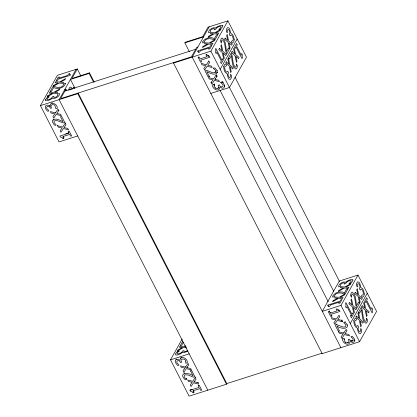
<?xml version="1.0" encoding="UTF-8"?>
<svg xmlns="http://www.w3.org/2000/svg" width="417" height="417" viewBox="0 0 417 417"><rect width="100%" height="100%" fill="white"/><g stroke="black" fill="none" stroke-linecap="round" stroke-linejoin="round"><path stroke-width="0.63" d="M214.484 85.938L214.369 83.853L214.098 84.333C212.92 87.33 217.382 90.484 219.008 87.283L218.513 88.05M344.432 339.391L344.447 338.515M354.909 339.865L354.705 340.877M68.815 90.343L69.206 88.268L70.077 87.054L71.234 87.372L72.48 89.129M217.121 72.605L216.772 70.202L214.859 67.867C211.304 68.237 216.809 69.79 215.751 71.818L214.719 72.709L212.925 72.803L206.425 70.322L205.002 70.775L208.119 76.869L209.287 76.499L209.558 76.014M224.617 86.653L224.753 85.11M218.737 87.763L218.8 86.689L218.164 85.271L219.295 84.912C219.618 86.533 222.308 87.893 223.09 85.954C223.7 84.13 220.212 83.061 220.947 82.055M69.947 89.926L70.52 88.93L71.432 89.353M217.393 72.125C215.375 76.462 209.72 72.933 206.801 71.646L209.287 76.499M180.347 358.443L180.842 357.708M77.698 135.958L59.016 141.926L40.433 105.605L57.442 75.3L77.291 68.961L80.851 75.92M49.915 106.267C51.296 106.356 47.674 104.38 46.151 105.412C44.009 107.044 46.198 110.02 47.715 111.287C51.213 110.912 45.854 109.343 46.699 107.331C47.486 105.386 50.176 106.752 50.493 108.373L51.625 108.008C50.295 106.611 51.036 104.365 53.089 104.636C56.54 104.135 54.372 110.375 57.181 108.582C58.422 104.015 49.597 100.627 50.009 106.236M76.123 69.331L59.115 99.637L207.786 390.182M66.84 90.906L65.949 89.165L60.637 98.636L191.393 56.868L196.709 47.397L197.877 47.022M77.291 68.961L71.974 78.432L89.488 72.834L94.232 82.113M59.011 110.208L56.785 113.408L60.606 114.336L61.33 115.749L56.238 114.383L53.699 118.157L52.912 116.624L54.851 113.93L51.067 113.012L50.337 111.594L55.398 112.955L55.669 112.47M72.902 88.268L73.528 87.148L74.82 88.315M65.464 122.817L65.193 123.296L65.975 124.829L64.02 127.545L67.841 128.478L68.565 129.89L63.467 128.525L60.934 132.293L60.147 130.766L62.086 128.071L58.297 127.149L57.572 125.731L57.843 125.251M40.433 105.605L77.791 93.674L78.146 93.043L226.822 383.583L226.467 384.219L189.104 396.15L170.522 359.835L182.177 339.068M74.904 88.133L70.452 79.433L89.134 73.465L89.488 72.834M63.78 138.376L62.868 136.583L69.675 134.41L70.588 136.203L71.625 135.869L69.165 131.053L68.127 131.386L69.024 133.138L59.866 136.062L60.392 137.089L61.794 137.271L62.852 138.673L64.051 137.891L63.363 136.552M357.984 275.074L340.976 305.385L322.294 311.348L339.302 281.042L357.984 275.074L376.567 311.395L359.558 341.7L322.2 353.637L173.524 63.092L173.879 62.461M189.318 51.583L184.867 42.888L185.221 42.253L202.73 36.66L208.047 27.188L227.896 20.85L246.478 57.165L229.47 87.476L210.788 93.444M209.214 26.818L192.206 57.124L340.877 347.669M198.164 57.416L199.201 57.082L200.118 58.875L206.926 56.696L206.008 54.908L206.936 54.611L208 56.014L209.397 56.196L209.923 57.223L200.77 60.147L201.666 61.898L200.629 62.227L198.164 57.416L198.435 56.931M206.008 54.908L206.279 54.429M208 56.014L208.271 55.529M173.524 63.092L210.887 51.155L227.896 20.85M208.292 56.17L208.557 55.685M213.415 68.325L213.723 67.919M215.208 78.87L214.937 79.355L218.727 80.272L219.451 81.69L214.39 80.33L211.831 84.125L211.049 82.592L211.32 82.113M211.049 82.592L213.009 79.876L209.183 78.949L208.458 77.536L213.556 78.902L216.36 74.643L217.148 76.175L214.937 79.355M220.176 69.316L237.184 39.01M215.417 88.232L215.688 87.752M220.635 82.457L222.073 81.993L222.344 81.513M182.719 341.346L180.222 345.792L181.749 345.302L183.454 342.268M187.144 367.153L186.873 367.632L190.699 368.565L191.419 369.978L186.326 368.612L183.788 372.381L183 370.854L184.94 368.159L181.155 367.236L180.425 365.818L185.487 367.179L185.758 366.699M186.201 378.297L186.696 378.626L186.462 379.183L185.018 379.642C177.767 372.48 188.755 371.98 193.076 375.868L190.595 371.01L190.861 370.531M194.374 381.289L194.108 381.769L197.934 382.702L198.654 384.114L193.561 382.749L191.022 386.523L190.235 384.99L192.174 382.295L188.39 381.378L187.66 379.955L192.722 381.315L195.552 377.041M193.452 390.776L194.14 392.121L192.941 392.897L191.883 391.495L190.48 391.313L189.954 390.286L190.225 389.806L192.06 389.223M197.934 382.702L198.2 382.222M189.954 390.286L199.112 387.362L198.216 385.61L198.487 385.131M332.026 315.643L331.755 316.122L330.717 316.456L328.252 311.64L329.289 311.306L329.56 310.827M329.289 311.306L330.207 313.099L330.478 312.62M331.755 316.122L330.858 314.371L340.011 311.447L339.485 310.42L338.088 310.238L338.359 309.758M338.38 310.394L338.646 309.914M338.708 310.477L338.979 309.998M336.514 324.546L343.014 327.032L344.812 326.933L345.839 326.042C346.897 324.019 341.393 322.461 344.948 322.091C352.198 329.253 341.215 329.758 336.889 325.87L339.375 330.723L338.208 331.098L335.091 325.005L336.514 324.546L336.785 324.066M341.58 320.36L341.851 319.881L342.576 321.298L342.305 321.778L337.244 320.418L334.684 324.212L333.902 322.68L335.862 319.964L332.036 319.036L331.312 317.624L336.41 318.989L338.948 315.216L339.73 316.748L337.791 319.443L341.58 320.36L342.305 321.778M338.547 331.76L343.644 333.126L346.183 329.352L346.965 330.884L345.026 333.579L348.815 334.497L349.54 335.914L344.478 334.554L341.919 338.349L341.137 336.821L343.097 334.1L339.271 333.173L338.547 331.76L338.818 331.28M344.948 322.091L345.219 321.611M351.422 315.216L350.687 316.519L351.364 317.843L353.335 314.329L352.662 313.005L351.943 314.282L345.969 302.612L345.552 303.362L346.063 305.187L345.641 306.657L346.246 307.84L346.98 306.537L351.422 315.216L350.254 315.586M343.644 333.126L343.916 332.646M350.264 323.54L367.273 293.234M342.701 338.927C345.505 337.134 343.337 343.373 346.793 342.873C348.841 343.144 349.582 340.897 348.252 339.501L349.389 339.136C349.707 340.757 352.396 342.122 353.183 340.178C354.028 338.166 348.664 336.597 352.162 336.222C353.574 337.499 355.524 339.86 354.148 341.773C353.032 344.03 349.561 340.272 349.999 342.008C348.904 346.819 341.768 343.014 342.701 338.927L342.972 338.448M345.505 342.456L345.776 341.976M351.161 341.059L351.432 340.574L351.062 340.408M352.349 341.043L352.954 340.413L352.683 340.897M55.398 112.955L57.958 109.16L58.74 110.693M65.193 123.296L62.633 127.091L57.572 125.731M185.487 367.179L188.046 363.384L188.833 364.917L186.873 367.632M175.802 359.897L176.511 359.157M194.108 381.769L196.063 379.053L195.281 377.521M53.522 119.325C51.453 121.201 53.214 124.042 54.929 125.418C58.484 125.048 52.985 123.495 54.043 121.467L55.07 120.576L56.863 120.477L63.363 122.963L64.791 122.509L61.669 116.411L60.501 116.786L62.988 121.639C60.027 120.513 55.795 117.37 52.902 120.205M216.809 72.996L217.158 72.6M187.53 350.259L186.253 351.223L184.423 351.812L183.73 351.395L184.095 350.53L182.61 351.005L181.942 352.052L180.389 353.199L177.991 353.976L177.001 353.642C176.886 352.037 182.146 349.78 177.506 351.427L175.578 353.658L175.479 354.862L176.891 355.081L178.455 354.716L180.65 353.772L182.604 352.188L183.256 352.746L183.991 352.756L187.791 351.093M218.784 87.57L217.955 88.013M185.513 345.625L183.85 346.569L179.951 346.277L179.373 347.304L182.391 347.45L177.877 349.967L177.251 351.083L183.371 347.596L186.597 347.841M214.99 72.23L215.667 71.86M184.079 373.231L184.668 372.986M181.28 357.4L181.869 357.155M184.867 42.888L203.543 36.92M64.781 89.535L65.949 89.165M64.885 91.057L195.646 49.289M65.631 133.826L68.68 132.851M170.522 359.835L189.203 353.866M330.207 313.099L337.014 310.926L336.097 309.133L337.025 308.835L338.088 310.238M190.595 371.01L191.757 370.64L194.88 376.733L193.452 377.187L188.15 375.008L185.158 374.8L184.481 375.164L184.1 376.327L184.794 377.713L186.462 379.183M198.216 385.61L199.253 385.282L201.713 390.093L200.676 390.427L199.764 388.634L192.956 390.812L193.869 392.6M226.66 383.635L322.096 353.152M347.523 342.367L348.049 342.242M51.781 102.931L52.469 102.775M352.209 340.653L352.615 340.564M184.835 346.715L186.029 346.772M222.688 81.857L223.376 82.545M222.073 81.993C223.486 83.27 225.435 85.636 224.059 87.544C222.944 89.806 219.472 86.043 219.91 87.784C218.816 92.59 211.68 88.785 212.613 84.703L214.098 84.333M235.032 77.27L339.49 281.407M210.887 51.155L333.819 291.509M340.976 305.385L359.558 341.7M216.095 75.128L216.876 76.66M220.129 90.515L328.148 301.611M89.134 73.465L93.585 82.165M77.791 93.674L226.467 384.219M347.418 324.614L347.569 325.239M217.33 70.39L217.481 71.01M185.81 361.862L185.831 363.27L187.269 362.806C188.203 358.724 181.061 354.919 179.967 359.725C180.405 361.466 176.933 357.703 175.823 359.965C174.442 361.873 176.391 364.239 177.804 365.516C181.301 365.136 175.943 363.572 176.787 361.56C177.574 359.616 180.264 360.976 180.582 362.597L181.713 362.237C178.653 358.297 186.331 357.703 185.81 361.862M223.731 66.454C223.731 68.951 224.336 72.709 226.957 73.637C227.844 73.564 227.338 80.179 230.408 79.418L231.232 78.177L231.628 76.056C229.663 71.656 231.435 76.624 229.944 77.546L229.553 77.64C228.073 76.592 227.583 74.21 228.521 72.652L227.781 71.208L226.707 72.24C225.326 71.312 224.852 69.41 224.659 67.846C224.153 64.995 228.542 67.007 225.654 63.973L224.471 64.661L223.731 66.454M234.198 39.808L233.744 41.909L232.233 43.081C229.334 40.251 234.265 41.763 233.186 38.651C232.853 37.285 232.446 35.601 231.18 34.809L230.106 35.841L229.366 34.397C230.304 32.839 229.814 30.457 228.334 29.414L227.943 29.503C226.452 30.425 228.224 35.398 226.259 30.994L226.655 28.872L227.479 27.637C230.549 26.87 230.043 33.485 230.929 33.417C233.374 34.173 233.895 37.566 234.198 39.808M353.819 320.683C353.819 323.18 354.424 326.933 357.046 327.861C357.932 327.793 357.426 334.403 360.497 333.642L361.32 332.401L361.716 330.285C359.751 325.88 361.523 330.853 360.033 331.77L359.642 331.864C358.161 330.822 357.671 328.44 358.61 326.876L357.869 325.432L356.796 326.469C355.414 325.541 354.94 323.634 354.747 322.07C354.242 319.219 358.63 321.231 355.743 318.197L354.565 318.885L353.819 320.683M364.286 294.032L363.838 296.138L362.321 297.305C359.428 294.475 364.359 295.987 363.275 292.88C362.946 291.514 362.535 289.831 361.273 289.033L360.194 290.07L359.459 288.627C360.392 287.063 359.907 284.681 358.422 283.638L358.031 283.732C356.54 284.649 358.312 289.622 356.347 285.218L356.743 283.101L357.567 281.861C360.637 281.1 360.132 287.709 361.018 287.641C363.468 288.397 363.984 291.791 364.286 294.032M221.469 41.664L221.411 43.123L220.468 41.283L221.104 38.651L222.089 37.926C226.322 40.668 225.566 47.116 226.494 51.473L228.48 47.934L229.241 49.42L226.749 53.866C224.346 49.628 226.134 43.618 222.595 39.87L221.834 40.225L221.469 41.664M236.46 64.64L236.053 66.824L235.292 67.184C231.753 63.431 233.541 57.421 231.138 53.183L228.646 57.629L229.407 59.115L231.393 55.576C232.321 59.939 231.565 66.381 235.798 69.123L236.783 68.398L237.221 67.132L237.419 65.771L236.475 63.926L236.46 64.64M351.557 295.888L351.5 297.352L350.556 295.507L351.192 292.875L352.177 292.15C356.41 294.897 355.654 301.34 356.582 305.703L358.573 302.158L359.334 303.649L356.837 308.095C354.434 303.852 356.222 297.842 352.683 294.094L351.922 294.454L351.557 295.888M366.548 318.864L366.142 321.048L365.381 321.408C361.841 317.655 363.629 311.65 361.226 307.407L358.735 311.853L359.496 313.344L361.482 309.8C362.409 314.163 361.659 320.605 365.886 323.352L366.871 322.628L367.309 321.356L367.507 319.995L366.564 318.15L366.548 318.864M45.265 99.944L45.729 100.81L47.528 100.726L50.556 99.543L52.511 97.959L52.73 98.308C55.445 98.907 59.683 96.598 59.537 93.491L57.645 94.096L57.796 95.529L56.165 96.999L54.022 97.578L53.642 97.171L54.007 96.301L52.521 96.775L51.208 98.422L49.722 99.23L47.903 99.752L46.913 99.418C46.798 97.807 52.057 95.556 47.418 97.203L45.265 99.944M222.829 25.791L222.209 27.261L220.645 28.935C216.006 30.582 221.265 28.325 221.151 26.719L220.16 26.386L218.341 26.907L216.856 27.71L215.542 29.357L214.057 29.831L214.421 28.966L214.041 28.554L211.899 29.138L210.267 30.608L210.418 32.036L208.526 32.641C208.38 29.539 212.618 27.225 215.334 27.824L215.553 28.174L217.507 26.589L220.541 25.411L222.334 25.322L222.829 25.791M352.918 280.016L352.302 281.485L350.733 283.159C346.094 284.806 351.354 282.549 351.239 280.943L350.249 280.61L348.43 281.131L346.944 281.939L345.63 283.581L344.145 284.055L344.515 283.19L344.129 282.783L341.987 283.362L340.355 284.832L340.507 286.265L338.62 286.87C338.468 283.763 342.711 281.454 345.422 282.054L345.641 282.403L347.596 280.818L350.629 279.635L352.422 279.552L352.918 280.016M215.97 50.963L215.553 52.433L216.157 53.616L216.892 52.307L221.333 60.986L220.598 62.295L221.276 63.619L223.246 60.105L222.569 58.781L221.854 60.058L215.881 48.388L215.459 49.138L215.97 50.963M242.022 55.357L242.428 57.911L242.006 58.661L236.032 46.991L235.318 48.268L234.641 46.949L236.611 43.436L237.289 44.755L236.554 46.063L240.995 54.742L241.73 53.433L242.334 54.617L242.022 55.357M372.11 309.581L372.517 312.14L372.094 312.891L366.121 301.215L365.407 302.497L364.729 301.173L366.699 297.66L367.377 298.984L366.642 300.287L371.083 308.966L371.818 307.663L372.423 308.846L372.11 309.581M65.412 83.843C63.744 88.143 57.577 89.66 53.647 87.534L51.661 91.078L50.134 91.563L52.625 87.117L54.497 86.522C57.364 87.992 62.826 88.018 63.754 84.302L63.441 83.786L65.339 83.181L65.412 83.843M202.751 41.836L202.725 42.951L204.622 42.346L204.309 41.83C205.237 38.119 210.7 38.14 213.567 39.615L215.438 39.016L217.929 34.569L216.402 35.059L214.416 38.599C210.512 36.503 204.909 37.957 202.751 41.836M332.839 296.06L332.818 297.18L334.71 296.57L334.398 296.06C335.325 292.343 340.788 292.369 343.655 293.839L345.526 293.24L348.018 288.793L346.491 289.283L344.505 292.828C340.6 290.732 334.997 292.181 332.839 296.06M69.603 73.694L69.378 74.659L70.629 74.586L70.207 75.336L58.203 79.173L57.489 80.45L56.128 80.882L58.099 77.369L59.459 76.936L58.724 78.24L67.653 75.388L68.388 74.085L69.603 73.694M198.721 51.828L198.461 52.443L199.675 52.052L200.41 50.744L209.339 47.892L208.604 49.201L209.965 48.763L211.935 45.255L210.575 45.688L209.86 46.965L197.856 50.801L197.434 51.552L198.534 51.395L198.721 51.828M328.815 306.057L328.549 306.667L329.764 306.276L330.499 304.973L339.428 302.122L338.693 303.425L340.053 302.992L342.023 299.479L340.663 299.912L339.949 301.189L327.944 305.025L327.522 305.776L328.622 305.619L328.815 306.057M47.788 95.738L47.163 96.859L53.282 93.372L57.155 93.669L57.734 92.631L54.747 92.491L59.214 89.994L59.845 88.878L53.762 92.345L49.863 92.048L49.284 93.08L52.302 93.226L47.788 95.738M53.579 85.428L52.949 86.543L59.073 83.056L62.941 83.353L63.525 82.316L60.533 82.175L65.005 79.678L65.631 78.563L59.553 82.029L55.649 81.732L55.07 82.764L58.088 82.91L53.579 85.428M203.058 46.459L202.433 47.574L208.51 44.108L212.415 44.4L212.993 43.373L209.975 43.227L214.484 40.71L215.115 39.594L208.99 43.081L205.122 42.784L204.538 43.821L207.53 43.962L203.058 46.459M208.849 36.143L208.219 37.259L214.302 33.793L218.2 34.085L218.779 33.058L215.761 32.912L220.275 30.394L220.901 29.279L214.781 32.766L210.908 32.469L210.33 33.506L213.316 33.647L208.849 36.143M219.394 48.403L218.763 49.519L222.313 52.558L223.726 59.25L224.304 58.224L223.184 53.204L225.795 55.56L226.426 54.445L222.855 51.38L221.453 44.728L220.874 45.766L221.985 50.733L219.394 48.403M225.18 38.088L224.554 39.203L228.104 42.242L229.512 48.935L230.09 47.908L228.969 42.888L231.586 45.244L232.212 44.129L228.641 41.064L227.244 34.413L226.66 35.45L227.771 40.418L225.18 38.088M226.301 61.805L225.675 62.925L229.246 65.985L230.643 72.636L231.227 71.604L230.116 66.631L232.707 68.967L233.332 67.846L229.783 64.807L228.375 58.114L227.797 59.146L228.917 64.166L226.301 61.805M232.092 51.489L231.461 52.61L235.037 55.669L236.434 62.321L237.012 61.289L235.902 56.316L238.493 58.651L239.123 57.53L235.574 54.491L234.161 47.799L233.583 48.831L234.703 53.85L232.092 51.489M333.147 300.683L332.521 301.799L338.599 298.332L342.503 298.629L343.082 297.597L340.063 297.451L344.572 294.934L345.203 293.818L339.084 297.305L335.211 297.008L334.627 298.046L337.619 298.186L333.147 300.683M338.938 290.368L338.312 291.483L344.39 288.017L348.294 288.314L348.867 287.282L345.855 287.136L350.363 284.618L350.989 283.503L344.869 286.99L340.997 286.693L340.418 287.73L343.405 287.871L338.938 290.368M349.482 302.627L348.852 303.743L352.401 306.782L353.814 313.48L354.393 312.448L353.272 307.428L355.889 309.784L356.514 308.669L352.944 305.604L351.541 298.953L350.963 299.99L352.073 304.963L349.482 302.627M355.268 292.312L354.643 293.427L358.193 296.466L359.605 303.164L360.184 302.132L359.063 297.113L361.675 299.469L362.3 298.353L358.729 295.288L357.333 288.637L356.749 289.674L357.859 294.647L355.268 292.312M356.389 316.029L355.764 317.149L359.334 320.214L360.736 326.865L361.315 325.828L360.205 320.855L362.795 323.191L363.421 322.075L359.876 319.036L358.464 312.338L357.885 313.37L359.006 318.39L356.389 316.029M362.18 305.718L361.549 306.834L365.125 309.899L366.522 316.55L367.106 315.513L365.99 310.54L368.581 312.875L369.212 311.76L365.662 308.721L364.249 302.023L363.671 303.055L364.792 308.074L362.18 305.718M208.86 60.986L206.321 64.76L201.223 63.394L201.948 64.807L205.774 65.74L203.814 68.456L204.596 69.988L207.155 66.194L212.217 67.554L211.492 66.136L207.702 65.214L209.642 62.519L208.86 60.986"/></g></svg>
